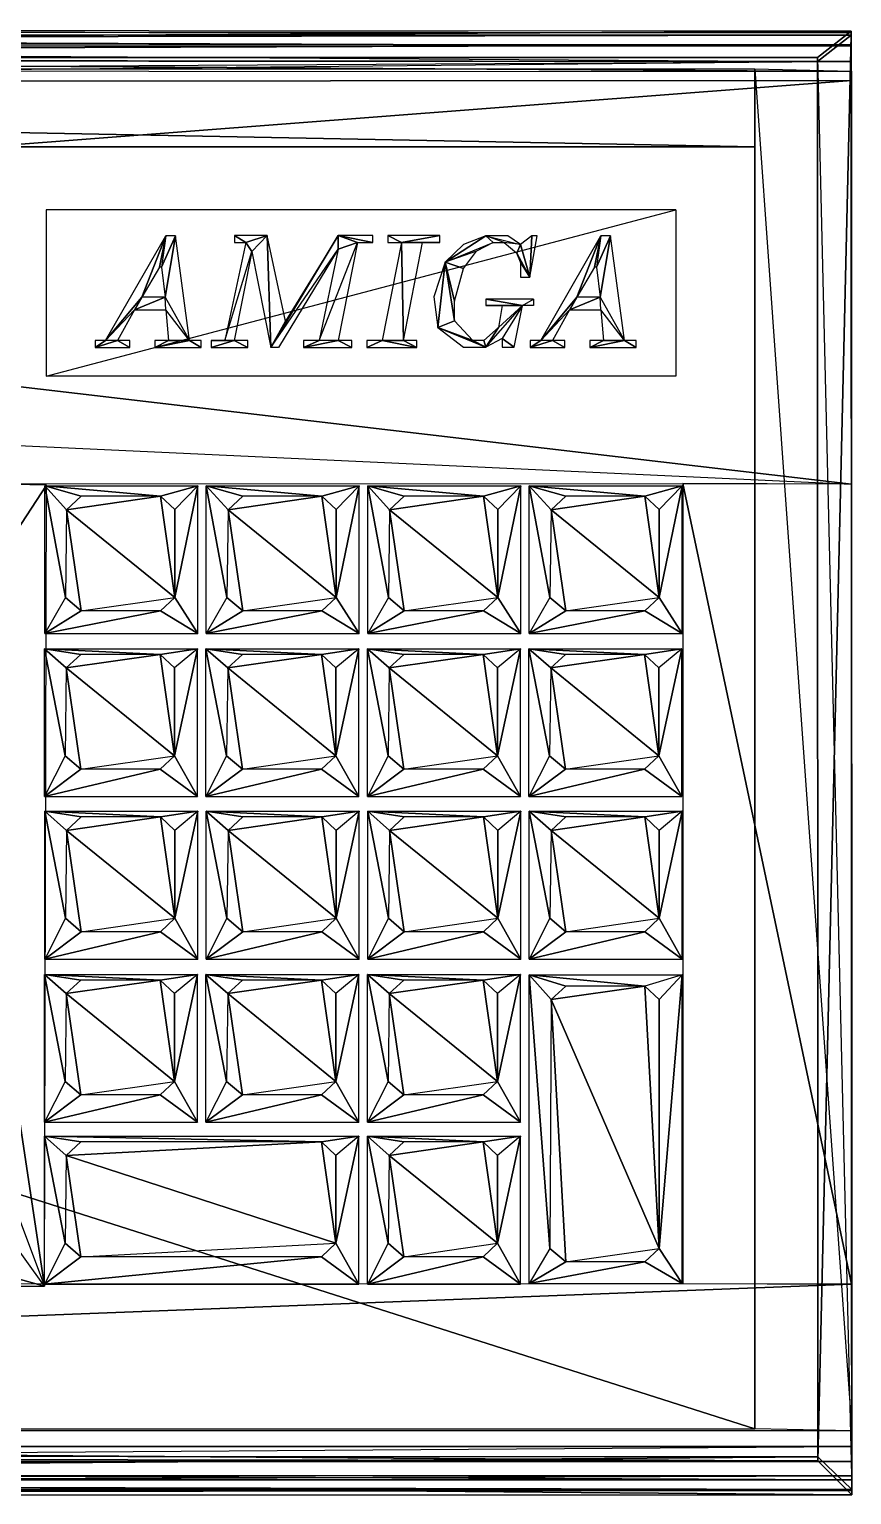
# Model space of a CAD drawing. Header units: metres. Extents: x -32 to 229, y -58 to 33.
# Drawn here: x 178.2 to 229, y -58 to 32.6 of the extents above; entities that cross this region are included whole.
import ezdxf

# ---------------------------------------------------------------- set-up
doc = ezdxf.new("R2010")
doc.units = ezdxf.units.M

msp = doc.modelspace()

# ---------------------------------------------------------------- linework, layer by layer
at = {"color": 4, "linetype": 'CONTINUOUS'}
for points in [[(229.02, 32.4654, 1.96646), (-31.4598, 32.5803, 1.98262), (-28.9315, 31.0822, 1.77477)], [(-31.4598, 32.5803, 1.98262), (-31.4598, 32.4758, 0.21631), (229.02, 32.3609, 0.20015)], [(229.02, 32.4654, 1.96646), (-31.4598, 32.5803, 1.98262), (229.02, 32.3609, 0.20015)], [(-31.4598, 32.4758, 0.21631), (-31.4598, 31.6458, -1.16908), (229.02, 31.5309, -1.18523)], [(229.02, 32.3609, 0.20015), (-31.4598, 32.4758, 0.21631), (229.02, 31.5309, -1.18523)], [(-31.4598, 31.7351, 4.75323), (-31.4598, 32.3282, 3.16015), (229.02, 32.2132, 3.144)], [(-28.9315, 30.8302, 2.95215), (-31.4598, 32.3282, 3.16015), (226.938, 30.5942, 2.936)], [(229.02, 32.2132, 3.144), (-31.4598, 32.3282, 3.16015), (226.938, 30.5942, 2.936)], [(229.02, 31.6202, 4.73708), (-31.4598, 31.7351, 4.75323), (229.02, 32.2132, 3.144)], [(229.02, 31.6202, 4.73708), (-31.4598, 31.7351, 4.75323), (-31.4598, 30.7114, 5.72292)], [(229.02, 32.4654, 1.96646), (-28.9315, 31.0822, 1.77477), (226.938, 30.8462, 1.75862)], [(229.02, 32.4654, 1.96646), (226.938, 30.8462, 1.75862), (229.042, -57.6731, -8.85785)], [(229.02, 32.2132, 3.144), (226.938, 30.5942, 2.936), (226.959, -55.8957, -7.47246)], [(229.02, 32.2132, 3.144), (226.959, -55.8957, -7.47246), (229.042, -57.9989, -7.68031)], [(229.02, 32.4654, 1.96646), (229.02, 32.3609, 0.20015), (229.042, -57.6731, -8.85785)], [(229.02, 32.3609, 0.20015), (229.042, -57.0798, -10.0005), (229.042, -55.9392, -11.178)], [(229.02, 32.3609, 0.20015), (229.02, 31.5309, -1.18523), (229.042, -55.9392, -11.178)], [(229.02, 32.3609, 0.20015), (229.042, -57.6731, -8.85785), (229.042, -57.0798, -10.0005)], [(229.02, 32.2132, 3.144), (229.042, -57.7469, -6.08692), (229.042, -57.9989, -7.68031)], [(229.02, 32.2132, 3.144), (229.02, 31.6202, 4.73708), (229.042, -57.7469, -6.08692)], [(-31.4598, 31.6458, -1.16908), (-31.4598, 30.0905, -2.13877), (229.02, 29.9755, -2.15492)], [(229.02, 31.5309, -1.18523), (-31.4598, 31.6458, -1.16908), (229.02, 29.9755, -2.15492)], [(229.02, 31.6202, 4.73708), (-31.4598, 30.7114, 5.72292), (229.02, 30.5965, 5.70677)], [(-28.9315, 30.8302, 2.95215), (-28.9315, 31.0822, 1.77477), (226.938, 30.8462, 1.75862)], [(226.938, 30.5942, 2.936), (-28.9315, 30.8302, 2.95215), (226.938, 30.8462, 1.75862)], [(226.959, -55.6589, -8.65), (226.938, 30.8462, 1.75862), (229.042, -57.6731, -8.85785)], [(226.938, 30.8462, 1.75862), (226.959, -55.8957, -7.47246), (226.959, -55.6589, -8.65)], [(226.938, 30.8462, 1.75862), (226.938, 30.5942, 2.936), (226.959, -55.8957, -7.47246)], [(229.02, 31.6202, 4.73708), (229.02, 30.5965, 5.70677), (229.042, -57.7469, -6.08692)], [(229.02, 31.5309, -1.18523), (229.02, 29.9755, -2.15492), (229.042, -55.9392, -11.178)], [(229.02, 30.5965, 5.70677), (-31.4598, 30.7114, 5.72292), (-31.4597, 29.1252, 6.48477)], [(229.02, 30.5965, 5.70677), (100.225, 29.3271, 6.47662), (-31.4597, 29.1252, 6.48477)], [(223.066, 30.1072, -1.95338), (-25.4689, 30.1072, -1.95338), (223.066, 25.3257, -11.8111)], [(223.066, 25.3257, -11.8111), (-25.4689, 30.1072, -1.95338), (-25.4689, 25.3257, -11.8111)], [(229.021, 29.426, 6.46862), (229.02, 30.5965, 5.70677), (100.225, 29.3271, 6.47662)], [(229.02, 29.9755, -2.15492), (223.066, 30.1072, -1.95338), (229.042, -54.0551, -11.7668)], [(223.066, -53.9355, -11.8111), (223.066, 30.1072, -1.95338), (229.042, -54.0551, -11.7668)], [(223.066, 30.1072, -1.95338), (223.066, 25.3257, -11.8111), (223.066, -53.9355, -11.8111)], [(229.02, 30.5965, 5.70677), (229.042, -56.8277, -4.70169), (229.042, -57.7469, -6.08692)], [(229.02, 30.5965, 5.70677), (229.042, -55.0202, -3.732), (229.042, -56.8277, -4.70169)], [(229.02, 30.5965, 5.70677), (229.021, 29.426, 6.46862), (229.042, -55.0202, -3.732)], [(229.02, 29.9755, -2.15492), (229.042, -55.9392, -11.178), (229.042, -54.0551, -11.7668)], [(229.021, 29.426, 6.46862), (100.225, 29.3271, 6.47662), (100.281, 19.5485, 5.404)], [(229.021, 29.426, 6.46862), (100.281, 19.5485, 5.404), (229.026, 4.45523, 3.95677)], [(223.066, 25.3257, -11.8111), (-25.4689, 25.3257, -11.8111), (223.066, -53.9355, -11.8111)], [(223.066, -53.9355, -11.8111), (-25.4689, 25.3257, -11.8111), (-25.4689, -53.9355, -11.8111)], [(218.184, 21.4145, 5.95585), (179.264, 21.4145, 5.95585), (179.264, 11.13, 4.87492)], [(218.184, 21.4145, 5.95585), (218.184, 11.13, 4.87492), (179.264, 11.13, 4.87492)], [(100.281, 19.5485, 5.404), (100.26, 10.4297, 4.89123), (229.026, 4.45523, 3.95677)], [(186.668, 19.8089, 6.02092), (185.171, 16.0148, 5.62215), (182.94, 13.3457, 5.34169)], [(186.668, 19.8089, 6.02092), (186.262, 17.8851, 5.81877), (185.171, 16.0148, 5.62215)], [(186.668, 19.8089, 6.02092), (186.388, 17.8851, 5.81877), (186.262, 17.8851, 5.81877)], [(187.263, 19.8089, 6.02092), (186.668, 19.8089, 6.02092), (186.388, 17.8851, 5.81877)], [(187.263, 19.8089, 6.02092), (186.388, 17.8851, 5.81877), (186.621, 16.0148, 5.62215)], [(187.263, 19.8089, 6.02092), (186.621, 16.0148, 5.62215), (188.125, 13.3457, 5.34169)], [(191.964, 18.8446, 5.91954), (191.607, 19.4086, 5.97877), (190.312, 13.3457, 5.34169)], [(191.607, 19.4086, 5.97877), (190.893, 19.8315, 6.02323), (190.893, 19.4086, 5.97877)], [(192.915, 19.8315, 6.02323), (190.893, 19.8315, 6.02323), (191.607, 19.4086, 5.97877)], [(192.915, 19.8315, 6.02323), (191.607, 19.4086, 5.97877), (191.964, 18.8446, 5.91954)], [(192.915, 19.8315, 6.02323), (191.964, 18.8446, 5.91954), (193.153, 12.9223, 5.29723)], [(194.045, 14.5442, 5.46754), (192.915, 19.8315, 6.02323), (193.153, 12.9223, 5.29723)], [(197.316, 19.8315, 6.02323), (194.045, 14.5442, 5.46754), (193.153, 12.9223, 5.29723)], [(197.316, 18.9857, 5.93431), (197.316, 19.8315, 6.02323), (193.153, 12.9223, 5.29723)], [(198.505, 19.4086, 5.97877), (197.316, 13.3457, 5.34169), (196.127, 13.3457, 5.34169)], [(198.505, 19.4086, 5.97877), (197.316, 18.9857, 5.93431), (196.127, 13.3457, 5.34169)], [(199.457, 19.8315, 6.02323), (197.316, 19.8315, 6.02323), (199.457, 19.4086, 5.97877)], [(199.457, 19.4086, 5.97877), (197.316, 19.8315, 6.02323), (198.505, 19.4086, 5.97877)], [(198.505, 19.4086, 5.97877), (197.316, 19.8315, 6.02323), (197.316, 18.9857, 5.93431)], [(201.336, 13.3457, 5.34169), (201.218, 19.4086, 5.97877), (200.028, 13.3457, 5.34169)], [(203.596, 19.8315, 6.02323), (200.385, 19.8315, 6.02323), (201.218, 19.4086, 5.97877)], [(201.218, 19.4086, 5.97877), (200.385, 19.8315, 6.02323), (200.385, 19.4086, 5.97877)], [(203.596, 19.4086, 5.97877), (203.596, 19.8315, 6.02323), (201.218, 19.4086, 5.97877)], [(203.596, 19.4086, 5.97877), (202.526, 19.4086, 5.97877), (201.218, 19.4086, 5.97877)], [(202.526, 19.4086, 5.97877), (201.218, 19.4086, 5.97877), (201.336, 13.3457, 5.34169)], [(206.426, 19.8108, 6.02108), (205.062, 19.2717, 5.96446), (203.925, 18.1938, 5.85108)], [(206.88, 19.4063, 5.97862), (206.426, 19.8108, 6.02108), (203.925, 18.1938, 5.85108)], [(206.88, 19.4063, 5.97862), (205.857, 18.8675, 5.922), (203.925, 18.1938, 5.85108)], [(207.789, 19.8108, 6.02108), (206.426, 19.8108, 6.02108), (208.585, 19.2717, 5.96446)], [(207.562, 19.4063, 5.97862), (206.426, 19.8108, 6.02108), (208.585, 19.2717, 5.96446)], [(207.562, 19.4063, 5.97862), (206.426, 19.8108, 6.02108), (206.88, 19.4063, 5.97862)], [(208.585, 19.2717, 5.96446), (207.562, 19.4063, 5.97862), (208.358, 18.7328, 5.90769)], [(208.585, 19.2717, 5.96446), (208.358, 18.7328, 5.90769), (209.153, 17.2508, 5.752)], [(209.267, 19.8108, 6.02108), (208.585, 19.2717, 5.96446), (209.153, 17.2508, 5.752)], [(209.608, 19.8108, 6.02108), (209.267, 19.8108, 6.02108), (209.153, 17.2508, 5.752)], [(213.55, 19.8089, 6.02092), (212.053, 16.0148, 5.62215), (209.822, 13.3457, 5.34169)], [(213.55, 19.8089, 6.02092), (213.144, 17.8851, 5.81877), (212.053, 16.0148, 5.62215)], [(213.55, 19.8089, 6.02092), (213.269, 17.8851, 5.81877), (213.144, 17.8851, 5.81877)], [(214.145, 19.8089, 6.02092), (213.55, 19.8089, 6.02092), (213.269, 17.8851, 5.81877)], [(214.145, 19.8089, 6.02092), (213.269, 17.8851, 5.81877), (213.502, 16.0148, 5.62215)], [(214.145, 19.8089, 6.02092), (213.502, 16.0148, 5.62215), (215.007, 13.3457, 5.34169)], [(191.964, 18.8446, 5.91954), (190.88, 13.3457, 5.34169), (190.312, 13.3457, 5.34169)], [(197.316, 18.9857, 5.93431), (193.629, 12.9223, 5.29723), (193.153, 12.9223, 5.29723)], [(203.925, 18.1938, 5.85108), (203.218, 16.0383, 5.62477), (203.475, 14.152, 5.42631)], [(204.494, 14.5563, 5.46877), (203.925, 18.1938, 5.85108), (203.475, 14.152, 5.42631)], [(205.857, 18.8675, 5.922), (203.925, 18.1938, 5.85108), (205.062, 17.7895, 5.80862)], [(204.494, 15.7689, 5.59631), (203.925, 18.1938, 5.85108), (204.494, 14.5563, 5.46877)], [(205.062, 17.7895, 5.80862), (203.925, 18.1938, 5.85108), (204.494, 15.7689, 5.59631)], [(208.585, 18.1938, 5.85108), (208.358, 18.7328, 5.90769), (209.153, 17.2508, 5.752)], [(209.153, 17.2508, 5.752), (208.585, 18.1938, 5.85108), (208.585, 17.2508, 5.752)], [(185.171, 16.0148, 5.62215), (184.718, 15.2443, 5.54108), (182.94, 13.3457, 5.34169)], [(186.663, 15.2443, 5.54108), (186.621, 16.0148, 5.62215), (184.718, 15.2443, 5.54108)], [(186.621, 16.0148, 5.62215), (185.171, 16.0148, 5.62215), (184.718, 15.2443, 5.54108)], [(186.663, 15.2443, 5.54108), (186.621, 16.0148, 5.62215), (188.125, 13.3457, 5.34169)], [(209.38, 15.9035, 5.61046), (206.426, 15.9035, 5.61046), (208.698, 15.4994, 5.568)], [(208.698, 15.4994, 5.568), (206.426, 15.9035, 5.61046), (206.426, 15.4994, 5.568)], [(208.698, 15.4994, 5.568), (207.448, 13.4785, 5.35554), (206.426, 12.9394, 5.29892)], [(208.698, 15.4994, 5.568), (207.221, 14.152, 5.42631), (206.426, 12.9394, 5.29892)], [(208.698, 15.4994, 5.568), (207.448, 15.4994, 5.568), (206.426, 15.4994, 5.568)], [(208.698, 15.4994, 5.568), (207.448, 15.4994, 5.568), (207.221, 14.152, 5.42631)], [(208.698, 15.4994, 5.568), (207.448, 13.4785, 5.35554), (208.175, 12.9345, 5.29846)], [(209.38, 15.9035, 5.61046), (209.38, 15.4994, 5.568), (208.698, 15.4994, 5.568)], [(212.053, 16.0148, 5.62215), (211.6, 15.2443, 5.54108), (209.822, 13.3457, 5.34169)], [(213.544, 15.2443, 5.54108), (213.502, 16.0148, 5.62215), (211.6, 15.2443, 5.54108)], [(213.502, 16.0148, 5.62215), (212.053, 16.0148, 5.62215), (211.6, 15.2443, 5.54108)], [(213.544, 15.2443, 5.54108), (213.502, 16.0148, 5.62215), (215.007, 13.3457, 5.34169)], [(184.718, 15.2443, 5.54108), (183.676, 13.3457, 5.34169), (182.94, 13.3457, 5.34169)], [(188.125, 13.3457, 5.34169), (186.663, 15.2443, 5.54108), (186.817, 13.3457, 5.34169)], [(204.494, 14.5563, 5.46877), (203.475, 14.152, 5.42631), (205.63, 13.3437, 5.34154)], [(211.6, 15.2443, 5.54108), (210.558, 13.3457, 5.34169), (209.822, 13.3457, 5.34169)], [(215.007, 13.3457, 5.34169), (213.544, 15.2443, 5.54108), (213.698, 13.3457, 5.34169)], [(206.426, 12.9394, 5.29892), (203.475, 14.152, 5.42631), (205.062, 12.9394, 5.29892)], [(205.63, 13.3437, 5.34154), (203.475, 14.152, 5.42631), (206.426, 12.9394, 5.29892)], [(207.221, 14.152, 5.42631), (206.312, 13.3437, 5.34154), (206.426, 12.9394, 5.29892)], [(184.438, 12.9223, 5.29723), (183.676, 13.3457, 5.34169), (182.297, 12.9223, 5.29723)], [(183.676, 13.3457, 5.34169), (182.94, 13.3457, 5.34169), (182.297, 12.9223, 5.29723)], [(182.94, 13.3457, 5.34169), (182.297, 13.3457, 5.34169), (182.297, 12.9223, 5.29723)], [(184.438, 13.3457, 5.34169), (183.676, 13.3457, 5.34169), (184.438, 12.9223, 5.29723)], [(186.817, 13.3457, 5.34169), (185.984, 13.3457, 5.34169), (185.984, 12.9223, 5.29723)], [(188.125, 13.3457, 5.34169), (186.817, 13.3457, 5.34169), (185.984, 12.9223, 5.29723)], [(188.839, 12.9223, 5.29723), (188.125, 13.3457, 5.34169), (185.984, 12.9223, 5.29723)], [(188.839, 13.3457, 5.34169), (188.125, 13.3457, 5.34169), (188.839, 12.9223, 5.29723)], [(191.726, 12.9223, 5.29723), (190.88, 13.3457, 5.34169), (189.466, 12.9223, 5.29723)], [(190.88, 13.3457, 5.34169), (189.466, 13.3457, 5.34169), (189.466, 12.9223, 5.29723)], [(190.88, 13.3457, 5.34169), (190.312, 13.3457, 5.34169), (189.466, 13.3457, 5.34169)], [(191.726, 13.3457, 5.34169), (190.88, 13.3457, 5.34169), (191.726, 12.9223, 5.29723)], [(198.149, 12.9223, 5.29723), (197.316, 13.3457, 5.34169), (195.175, 12.9223, 5.29723)], [(197.316, 13.3457, 5.34169), (196.127, 13.3457, 5.34169), (195.175, 12.9223, 5.29723)], [(196.127, 13.3457, 5.34169), (195.175, 13.3457, 5.34169), (195.175, 12.9223, 5.29723)], [(198.149, 13.3457, 5.34169), (197.316, 13.3457, 5.34169), (198.149, 12.9223, 5.29723)], [(200.028, 13.3457, 5.34169), (199.077, 13.3457, 5.34169), (199.077, 12.9223, 5.29723)], [(202.169, 12.9223, 5.29723), (200.028, 13.3457, 5.34169), (199.077, 12.9223, 5.29723)], [(201.336, 13.3457, 5.34169), (200.028, 13.3457, 5.34169), (202.169, 12.9223, 5.29723)], [(202.169, 13.3457, 5.34169), (201.336, 13.3457, 5.34169), (202.169, 12.9223, 5.29723)], [(206.312, 13.3437, 5.34154), (205.63, 13.3437, 5.34154), (206.426, 12.9394, 5.29892)], [(208.175, 12.9345, 5.29846), (207.448, 13.4785, 5.35554), (207.434, 12.9345, 5.29846)], [(211.32, 12.9223, 5.29723), (210.558, 13.3457, 5.34169), (209.179, 12.9223, 5.29723)], [(210.558, 13.3457, 5.34169), (209.822, 13.3457, 5.34169), (209.179, 12.9223, 5.29723)], [(209.822, 13.3457, 5.34169), (209.179, 13.3457, 5.34169), (209.179, 12.9223, 5.29723)], [(211.32, 13.3457, 5.34169), (210.558, 13.3457, 5.34169), (211.32, 12.9223, 5.29723)], [(213.698, 13.3457, 5.34169), (212.866, 13.3457, 5.34169), (212.866, 12.9223, 5.29723)], [(215.007, 13.3457, 5.34169), (213.698, 13.3457, 5.34169), (212.866, 12.9223, 5.29723)], [(215.72, 12.9223, 5.29723), (215.007, 13.3457, 5.34169), (212.866, 12.9223, 5.29723)], [(215.72, 13.3457, 5.34169), (215.007, 13.3457, 5.34169), (215.72, 12.9223, 5.29723)], [(100.261, 4.49831, 3.96277), (100.26, 10.4297, 4.89123), (229.026, 4.45523, 3.95677)], [(179.289, 4.41015, 2.92938), (173.128, 4.53185, 2.93), (173.128, -5.01923, 1.68815)], [(179.289, 4.41015, 2.92938), (173.128, -5.01923, 1.68815), (179.164, -45.1071, -3.58723)], [(179.179, 4.35277, 1.896), (180.45, -2.53138, 5.47892), (179.179, -4.76738, 1.25846)], [(188.63, 4.35277, 1.896), (186.325, 3.72231, 5.916), (179.179, 4.35277, 1.896)], [(180.529, 2.88662, 5.85769), (180.45, -2.53138, 5.47892), (179.179, 4.35277, 1.896)], [(186.325, 3.72231, 5.916), (181.435, 3.72231, 5.916), (179.179, 4.35277, 1.896)], [(186.325, 3.72231, 5.916), (180.529, 2.88662, 5.85769), (179.179, 4.35277, 1.896)], [(181.435, 3.72231, 5.916), (180.529, 2.88662, 5.85769), (179.179, 4.35277, 1.896)], [(186.325, 3.72231, 5.916), (180.529, 2.88662, 5.85769), (187.206, -2.53138, 5.47892)], [(186.325, 3.72231, 5.916), (181.435, 3.72231, 5.916), (180.529, 2.88662, 5.85769)], [(186.325, 3.72231, 5.916), (187.206, -2.53138, 5.47892), (188.63, 4.35277, 1.896)], [(187.206, 2.88846, 5.858), (186.325, 3.72231, 5.916), (188.63, 4.35277, 1.896)], [(187.206, 2.88846, 5.858), (186.325, 3.72231, 5.916), (187.206, -2.53138, 5.47892)], [(188.63, 4.35277, 1.896), (187.206, -2.53138, 5.47892), (188.63, -4.76738, 1.25846)], [(187.206, 2.88846, 5.858), (187.206, -2.53138, 5.47892), (188.63, 4.35277, 1.896)], [(191.415, 3.72231, 5.916), (190.509, 2.88662, 5.85769), (189.158, 4.35277, 1.896)], [(196.305, 3.72231, 5.916), (190.509, 2.88662, 5.85769), (189.158, 4.35277, 1.896)], [(190.509, 2.88662, 5.85769), (190.43, -2.53138, 5.47892), (189.158, 4.35277, 1.896)], [(196.305, 3.72231, 5.916), (191.415, 3.72231, 5.916), (189.158, 4.35277, 1.896)], [(198.61, 4.35277, 1.896), (196.305, 3.72231, 5.916), (189.158, 4.35277, 1.896)], [(189.158, 4.35277, 1.896), (190.43, -2.53138, 5.47892), (189.158, -4.76738, 1.25846)], [(196.305, 3.72231, 5.916), (191.415, 3.72231, 5.916), (190.509, 2.88662, 5.85769)], [(196.305, 3.72231, 5.916), (190.509, 2.88662, 5.85769), (197.186, -2.53138, 5.47892)], [(197.186, 2.88846, 5.858), (196.305, 3.72231, 5.916), (198.61, 4.35277, 1.896)], [(196.305, 3.72231, 5.916), (197.186, -2.53138, 5.47892), (198.61, 4.35277, 1.896)], [(197.186, 2.88846, 5.858), (196.305, 3.72231, 5.916), (197.186, -2.53138, 5.47892)], [(197.186, 2.88846, 5.858), (197.186, -2.53138, 5.47892), (198.61, 4.35277, 1.896)], [(198.61, 4.35277, 1.896), (197.186, -2.53138, 5.47892), (198.61, -4.76738, 1.25846)], [(199.138, 4.35277, 1.896), (200.409, -2.53138, 5.47892), (199.138, -4.76738, 1.25846)], [(208.59, 4.35277, 1.896), (206.285, 3.72231, 5.916), (199.138, 4.35277, 1.896)], [(200.489, 2.88662, 5.85769), (200.409, -2.53138, 5.47892), (199.138, 4.35277, 1.896)], [(206.285, 3.72231, 5.916), (201.395, 3.72231, 5.916), (199.138, 4.35277, 1.896)], [(206.285, 3.72231, 5.916), (200.489, 2.88662, 5.85769), (199.138, 4.35277, 1.896)], [(201.395, 3.72231, 5.916), (200.489, 2.88662, 5.85769), (199.138, 4.35277, 1.896)], [(206.285, 3.72231, 5.916), (200.489, 2.88662, 5.85769), (207.166, -2.53138, 5.47892)], [(206.285, 3.72231, 5.916), (201.395, 3.72231, 5.916), (200.489, 2.88662, 5.85769)], [(206.285, 3.72231, 5.916), (207.166, -2.53138, 5.47892), (208.59, 4.35277, 1.896)], [(207.166, 2.88846, 5.858), (206.285, 3.72231, 5.916), (208.59, 4.35277, 1.896)], [(207.166, 2.88846, 5.858), (206.285, 3.72231, 5.916), (207.166, -2.53138, 5.47892)], [(208.59, 4.35277, 1.896), (207.166, -2.53138, 5.47892), (208.59, -4.76738, 1.25846)], [(207.166, 2.88846, 5.858), (207.166, -2.53138, 5.47892), (208.59, 4.35277, 1.896)], [(211.377, 3.72231, 5.916), (210.471, 2.88662, 5.85769), (209.12, 4.35277, 1.896)], [(216.267, 3.72231, 5.916), (210.471, 2.88662, 5.85769), (209.12, 4.35277, 1.896)], [(210.471, 2.88662, 5.85769), (210.392, -2.53138, 5.47892), (209.12, 4.35277, 1.896)], [(216.267, 3.72231, 5.916), (211.377, 3.72231, 5.916), (209.12, 4.35277, 1.896)], [(218.572, 4.35277, 1.896), (216.267, 3.72231, 5.916), (209.12, 4.35277, 1.896)], [(209.12, 4.35277, 1.896), (210.392, -2.53138, 5.47892), (209.12, -4.76738, 1.25846)], [(216.267, 3.72231, 5.916), (211.377, 3.72231, 5.916), (210.471, 2.88662, 5.85769)], [(216.267, 3.72231, 5.916), (210.471, 2.88662, 5.85769), (217.148, -2.53138, 5.47892)], [(217.148, 2.88846, 5.858), (216.267, 3.72231, 5.916), (218.572, 4.35277, 1.896)], [(216.267, 3.72231, 5.916), (217.148, -2.53138, 5.47892), (218.572, 4.35277, 1.896)], [(217.148, 2.88846, 5.858), (216.267, 3.72231, 5.916), (217.148, -2.53138, 5.47892)], [(217.148, 2.88846, 5.858), (217.148, -2.53138, 5.47892), (218.572, 4.35277, 1.896)], [(218.572, 4.35277, 1.896), (217.148, -2.53138, 5.47892), (218.572, -4.76738, 1.25846)], [(229.026, 4.45523, 3.95677), (218.617, 4.49538, 2.92615), (229.031, -44.9918, -2.45754)], [(218.617, 4.49538, 2.92615), (218.617, -44.9466, -3.66538), (229.031, -44.9918, -2.45754)], [(180.529, 2.88662, 5.85769), (180.45, -2.53138, 5.47892), (181.435, -3.36523, 5.42046)], [(187.206, -2.53138, 5.47892), (180.529, 2.88662, 5.85769), (181.435, -3.36523, 5.42046)], [(190.509, 2.88662, 5.85769), (190.43, -2.53138, 5.47892), (191.415, -3.36523, 5.42046)], [(197.186, -2.53138, 5.47892), (190.509, 2.88662, 5.85769), (191.415, -3.36523, 5.42046)], [(200.489, 2.88662, 5.85769), (200.409, -2.53138, 5.47892), (201.394, -3.36523, 5.42046)], [(207.166, -2.53138, 5.47892), (200.489, 2.88662, 5.85769), (201.394, -3.36523, 5.42046)], [(210.471, 2.88662, 5.85769), (210.392, -2.53138, 5.47892), (211.377, -3.36523, 5.42046)], [(217.148, -2.53138, 5.47892), (210.471, 2.88662, 5.85769), (211.377, -3.36523, 5.42046)], [(181.435, -3.36523, 5.42046), (180.45, -2.53138, 5.47892), (179.179, -4.76738, 1.25846)], [(187.206, -2.53138, 5.47892), (186.325, -3.36523, 5.42046), (181.435, -3.36523, 5.42046)], [(187.206, -2.53138, 5.47892), (186.325, -3.36523, 5.42046), (188.63, -4.76738, 1.25846)], [(191.415, -3.36523, 5.42046), (190.43, -2.53138, 5.47892), (189.158, -4.76738, 1.25846)], [(197.186, -2.53138, 5.47892), (196.305, -3.36523, 5.42046), (191.415, -3.36523, 5.42046)], [(197.186, -2.53138, 5.47892), (196.305, -3.36523, 5.42046), (198.61, -4.76738, 1.25846)], [(201.394, -3.36523, 5.42046), (200.409, -2.53138, 5.47892), (199.138, -4.76738, 1.25846)], [(207.166, -2.53138, 5.47892), (206.285, -3.36523, 5.42046), (201.394, -3.36523, 5.42046)], [(207.166, -2.53138, 5.47892), (206.285, -3.36523, 5.42046), (208.59, -4.76738, 1.25846)], [(211.377, -3.36523, 5.42046), (210.392, -2.53138, 5.47892), (209.12, -4.76738, 1.25846)], [(217.148, -2.53138, 5.47892), (216.267, -3.36523, 5.42046), (211.377, -3.36523, 5.42046)], [(217.148, -2.53138, 5.47892), (216.267, -3.36523, 5.42046), (218.572, -4.76738, 1.25846)], [(188.63, -4.76738, 1.25846), (186.325, -3.36523, 5.42046), (179.179, -4.76738, 1.25846)], [(186.325, -3.36523, 5.42046), (181.435, -3.36523, 5.42046), (179.179, -4.76738, 1.25846)], [(196.305, -3.36523, 5.42046), (191.415, -3.36523, 5.42046), (189.158, -4.76738, 1.25846)], [(198.61, -4.76738, 1.25846), (196.305, -3.36523, 5.42046), (189.158, -4.76738, 1.25846)], [(208.59, -4.76738, 1.25846), (206.285, -3.36523, 5.42046), (199.138, -4.76738, 1.25846)], [(206.285, -3.36523, 5.42046), (201.394, -3.36523, 5.42046), (199.138, -4.76738, 1.25846)], [(216.267, -3.36523, 5.42046), (211.377, -3.36523, 5.42046), (209.12, -4.76738, 1.25846)], [(218.572, -4.76738, 1.25846), (216.267, -3.36523, 5.42046), (209.12, -4.76738, 1.25846)], [(173.128, -5.01923, 1.68815), (171.871, -25.7088, -0.80723), (179.164, -45.1071, -3.58723)], [(181.415, -6.05523, 4.12138), (180.509, -6.89292, 4.12138), (179.158, -5.70692, 0.06646)], [(186.305, -6.05523, 4.12138), (180.509, -6.89292, 4.12138), (179.158, -5.70692, 0.06646)], [(180.509, -6.89292, 4.12138), (180.43, -12.3242, 4.12138), (179.158, -5.70692, 0.06646)], [(186.305, -6.05523, 4.12138), (181.415, -6.05523, 4.12138), (179.158, -5.70692, 0.06646)], [(188.61, -5.70692, 0.06646), (186.305, -6.05523, 4.12138), (179.158, -5.70692, 0.06646)], [(179.158, -5.70692, 0.06646), (180.43, -12.3242, 4.12138), (179.158, -14.8492, 0.06646)], [(186.305, -6.05523, 4.12138), (181.415, -6.05523, 4.12138), (180.509, -6.89292, 4.12138)], [(186.305, -6.05523, 4.12138), (180.509, -6.89292, 4.12138), (187.186, -12.3242, 4.12138)], [(187.186, -6.89108, 4.12138), (186.305, -6.05523, 4.12138), (188.61, -5.70692, 0.06646)], [(186.305, -6.05523, 4.12138), (187.186, -12.3242, 4.12138), (188.61, -5.70692, 0.06646)], [(187.186, -6.89108, 4.12138), (186.305, -6.05523, 4.12138), (187.186, -12.3242, 4.12138)], [(187.186, -6.89108, 4.12138), (187.186, -12.3242, 4.12138), (188.61, -5.70692, 0.06646)], [(188.61, -5.70692, 0.06646), (187.186, -12.3242, 4.12138), (188.61, -14.8492, 0.06646)], [(189.138, -5.70692, 0.06646), (190.409, -12.3242, 4.12138), (189.138, -14.8492, 0.06646)], [(198.59, -5.70692, 0.06646), (196.284, -6.05523, 4.12138), (189.138, -5.70692, 0.06646)], [(190.488, -6.89292, 4.12138), (190.409, -12.3242, 4.12138), (189.138, -5.70692, 0.06646)], [(196.284, -6.05523, 4.12138), (191.394, -6.05523, 4.12138), (189.138, -5.70692, 0.06646)], [(196.284, -6.05523, 4.12138), (190.488, -6.89292, 4.12138), (189.138, -5.70692, 0.06646)], [(191.394, -6.05523, 4.12138), (190.488, -6.89292, 4.12138), (189.138, -5.70692, 0.06646)], [(196.284, -6.05523, 4.12138), (190.488, -6.89292, 4.12138), (197.166, -12.3242, 4.12138)], [(196.284, -6.05523, 4.12138), (191.394, -6.05523, 4.12138), (190.488, -6.89292, 4.12138)], [(196.284, -6.05523, 4.12138), (197.166, -12.3242, 4.12138), (198.59, -5.70692, 0.06646)], [(197.166, -6.89108, 4.12138), (196.284, -6.05523, 4.12138), (198.59, -5.70692, 0.06646)], [(197.166, -6.89108, 4.12138), (196.284, -6.05523, 4.12138), (197.166, -12.3242, 4.12138)], [(198.59, -5.70692, 0.06646), (197.166, -12.3242, 4.12138), (198.59, -14.8492, 0.06646)], [(197.166, -6.89108, 4.12138), (197.166, -12.3242, 4.12138), (198.59, -5.70692, 0.06646)], [(201.374, -6.05523, 4.12138), (200.468, -6.89292, 4.12138), (199.118, -5.70692, 0.06646)], [(206.264, -6.05523, 4.12138), (200.468, -6.89292, 4.12138), (199.118, -5.70692, 0.06646)], [(200.468, -6.89292, 4.12138), (200.389, -12.3242, 4.12138), (199.118, -5.70692, 0.06646)], [(206.264, -6.05523, 4.12138), (201.374, -6.05523, 4.12138), (199.118, -5.70692, 0.06646)], [(208.57, -5.70692, 0.06646), (206.264, -6.05523, 4.12138), (199.118, -5.70692, 0.06646)], [(199.118, -5.70692, 0.06646), (200.389, -12.3242, 4.12138), (199.118, -14.8492, 0.06646)], [(206.264, -6.05523, 4.12138), (201.374, -6.05523, 4.12138), (200.468, -6.89292, 4.12138)], [(206.264, -6.05523, 4.12138), (200.468, -6.89292, 4.12138), (207.146, -12.3242, 4.12138)], [(207.146, -6.89108, 4.12138), (206.264, -6.05523, 4.12138), (208.57, -5.70692, 0.06646)], [(206.264, -6.05523, 4.12138), (207.146, -12.3242, 4.12138), (208.57, -5.70692, 0.06646)], [(207.146, -6.89108, 4.12138), (206.264, -6.05523, 4.12138), (207.146, -12.3242, 4.12138)], [(207.146, -6.89108, 4.12138), (207.146, -12.3242, 4.12138), (208.57, -5.70692, 0.06646)], [(208.57, -5.70692, 0.06646), (207.146, -12.3242, 4.12138), (208.57, -14.8492, 0.06646)], [(209.1, -5.70692, 0.06646), (210.371, -12.3242, 4.12138), (209.1, -14.8492, 0.06646)], [(218.552, -5.70692, 0.06646), (216.246, -6.05523, 4.12138), (209.1, -5.70692, 0.06646)], [(210.45, -6.89292, 4.12138), (210.371, -12.3242, 4.12138), (209.1, -5.70692, 0.06646)], [(216.246, -6.05523, 4.12138), (211.356, -6.05523, 4.12138), (209.1, -5.70692, 0.06646)], [(216.246, -6.05523, 4.12138), (210.45, -6.89292, 4.12138), (209.1, -5.70692, 0.06646)], [(211.356, -6.05523, 4.12138), (210.45, -6.89292, 4.12138), (209.1, -5.70692, 0.06646)], [(216.246, -6.05523, 4.12138), (210.45, -6.89292, 4.12138), (217.128, -12.3242, 4.12138)], [(216.246, -6.05523, 4.12138), (211.356, -6.05523, 4.12138), (210.45, -6.89292, 4.12138)], [(216.246, -6.05523, 4.12138), (217.128, -12.3242, 4.12138), (218.552, -5.70692, 0.06646)], [(217.128, -6.89108, 4.12138), (216.246, -6.05523, 4.12138), (218.552, -5.70692, 0.06646)], [(217.128, -6.89108, 4.12138), (216.246, -6.05523, 4.12138), (217.128, -12.3242, 4.12138)], [(218.552, -5.70692, 0.06646), (217.128, -12.3242, 4.12138), (218.552, -14.8492, 0.06646)], [(217.128, -6.89108, 4.12138), (217.128, -12.3242, 4.12138), (218.552, -5.70692, 0.06646)], [(180.509, -6.89292, 4.12138), (180.43, -12.3242, 4.12138), (181.415, -13.16, 4.12138)], [(187.186, -12.3242, 4.12138), (180.509, -6.89292, 4.12138), (181.415, -13.16, 4.12138)], [(190.488, -6.89292, 4.12138), (190.409, -12.3242, 4.12138), (191.394, -13.16, 4.12138)], [(197.166, -12.3242, 4.12138), (190.488, -6.89292, 4.12138), (191.394, -13.16, 4.12138)], [(200.468, -6.89292, 4.12138), (200.389, -12.3242, 4.12138), (201.374, -13.16, 4.12138)], [(207.146, -12.3242, 4.12138), (200.468, -6.89292, 4.12138), (201.374, -13.16, 4.12138)], [(210.45, -6.89292, 4.12138), (210.371, -12.3242, 4.12138), (211.356, -13.16, 4.12138)], [(217.128, -12.3242, 4.12138), (210.45, -6.89292, 4.12138), (211.356, -13.16, 4.12138)], [(181.415, -13.16, 4.12138), (180.43, -12.3242, 4.12138), (179.158, -14.8492, 0.06646)], [(187.186, -12.3242, 4.12138), (186.305, -13.16, 4.12138), (181.415, -13.16, 4.12138)], [(187.186, -12.3242, 4.12138), (186.305, -13.16, 4.12138), (188.61, -14.8492, 0.06646)], [(191.394, -13.16, 4.12138), (190.409, -12.3242, 4.12138), (189.138, -14.8492, 0.06646)], [(197.166, -12.3242, 4.12138), (196.284, -13.16, 4.12138), (191.394, -13.16, 4.12138)], [(197.166, -12.3242, 4.12138), (196.284, -13.16, 4.12138), (198.59, -14.8492, 0.06646)], [(201.374, -13.16, 4.12138), (200.389, -12.3242, 4.12138), (199.118, -14.8492, 0.06646)], [(207.146, -12.3242, 4.12138), (206.264, -13.16, 4.12138), (201.374, -13.16, 4.12138)], [(207.146, -12.3242, 4.12138), (206.264, -13.16, 4.12138), (208.57, -14.8492, 0.06646)], [(211.356, -13.16, 4.12138), (210.371, -12.3242, 4.12138), (209.1, -14.8492, 0.06646)], [(217.128, -12.3242, 4.12138), (216.246, -13.16, 4.12138), (211.356, -13.16, 4.12138)], [(217.128, -12.3242, 4.12138), (216.246, -13.16, 4.12138), (218.552, -14.8492, 0.06646)], [(186.305, -13.16, 4.12138), (181.415, -13.16, 4.12138), (179.158, -14.8492, 0.06646)], [(188.61, -14.8492, 0.06646), (186.305, -13.16, 4.12138), (179.158, -14.8492, 0.06646)], [(198.59, -14.8492, 0.06646), (196.284, -13.16, 4.12138), (189.138, -14.8492, 0.06646)], [(196.284, -13.16, 4.12138), (191.394, -13.16, 4.12138), (189.138, -14.8492, 0.06646)], [(206.264, -13.16, 4.12138), (201.374, -13.16, 4.12138), (199.118, -14.8492, 0.06646)], [(208.57, -14.8492, 0.06646), (206.264, -13.16, 4.12138), (199.118, -14.8492, 0.06646)], [(218.552, -14.8492, 0.06646), (216.246, -13.16, 4.12138), (209.1, -14.8492, 0.06646)], [(216.246, -13.16, 4.12138), (211.356, -13.16, 4.12138), (209.1, -14.8492, 0.06646)], [(181.435, -16.1014, 2.94385), (180.529, -16.9391, 2.94385), (179.179, -15.7531, -1.11108)], [(186.325, -16.1014, 2.94385), (180.529, -16.9391, 2.94385), (179.179, -15.7531, -1.11108)], [(180.529, -16.9391, 2.94385), (180.45, -22.3703, 2.94385), (179.179, -15.7531, -1.11108)], [(186.325, -16.1014, 2.94385), (181.435, -16.1014, 2.94385), (179.179, -15.7531, -1.11108)], [(188.63, -15.7531, -1.11108), (186.325, -16.1014, 2.94385), (179.179, -15.7531, -1.11108)], [(179.179, -15.7531, -1.11108), (180.45, -22.3703, 2.94385), (179.179, -24.8954, -1.11108)], [(186.325, -16.1014, 2.94385), (181.435, -16.1014, 2.94385), (180.529, -16.9391, 2.94385)], [(186.325, -16.1014, 2.94385), (180.529, -16.9391, 2.94385), (187.206, -22.3703, 2.94385)], [(187.206, -16.9372, 2.94385), (186.325, -16.1014, 2.94385), (188.63, -15.7531, -1.11108)], [(186.325, -16.1014, 2.94385), (187.206, -22.3703, 2.94385), (188.63, -15.7531, -1.11108)], [(187.206, -16.9372, 2.94385), (186.325, -16.1014, 2.94385), (187.206, -22.3703, 2.94385)], [(187.206, -16.9372, 2.94385), (187.206, -22.3703, 2.94385), (188.63, -15.7531, -1.11108)], [(188.63, -15.7531, -1.11108), (187.206, -22.3703, 2.94385), (188.63, -24.8954, -1.11108)], [(189.158, -15.7531, -1.11108), (190.43, -22.3703, 2.94385), (189.158, -24.8954, -1.11108)], [(198.61, -15.7531, -1.11108), (196.305, -16.1014, 2.94385), (189.158, -15.7531, -1.11108)], [(190.509, -16.9391, 2.94385), (190.43, -22.3703, 2.94385), (189.158, -15.7531, -1.11108)], [(196.305, -16.1014, 2.94385), (191.415, -16.1014, 2.94385), (189.158, -15.7531, -1.11108)], [(196.305, -16.1014, 2.94385), (190.509, -16.9391, 2.94385), (189.158, -15.7531, -1.11108)], [(191.415, -16.1014, 2.94385), (190.509, -16.9391, 2.94385), (189.158, -15.7531, -1.11108)], [(196.305, -16.1014, 2.94385), (190.509, -16.9391, 2.94385), (197.186, -22.3703, 2.94385)], [(196.305, -16.1014, 2.94385), (191.415, -16.1014, 2.94385), (190.509, -16.9391, 2.94385)], [(196.305, -16.1014, 2.94385), (197.186, -22.3703, 2.94385), (198.61, -15.7531, -1.11108)], [(197.186, -16.9372, 2.94385), (196.305, -16.1014, 2.94385), (198.61, -15.7531, -1.11108)], [(197.186, -16.9372, 2.94385), (196.305, -16.1014, 2.94385), (197.186, -22.3703, 2.94385)], [(198.61, -15.7531, -1.11108), (197.186, -22.3703, 2.94385), (198.61, -24.8954, -1.11108)], [(197.186, -16.9372, 2.94385), (197.186, -22.3703, 2.94385), (198.61, -15.7531, -1.11108)], [(201.395, -16.1014, 2.94385), (200.489, -16.9391, 2.94385), (199.138, -15.7531, -1.11108)], [(206.285, -16.1014, 2.94385), (200.489, -16.9391, 2.94385), (199.138, -15.7531, -1.11108)], [(200.489, -16.9391, 2.94385), (200.409, -22.3703, 2.94385), (199.138, -15.7531, -1.11108)], [(206.285, -16.1014, 2.94385), (201.395, -16.1014, 2.94385), (199.138, -15.7531, -1.11108)], [(208.59, -15.7531, -1.11108), (206.285, -16.1014, 2.94385), (199.138, -15.7531, -1.11108)], [(199.138, -15.7531, -1.11108), (200.409, -22.3703, 2.94385), (199.138, -24.8954, -1.11108)], [(206.285, -16.1014, 2.94385), (201.395, -16.1014, 2.94385), (200.489, -16.9391, 2.94385)], [(206.285, -16.1014, 2.94385), (200.489, -16.9391, 2.94385), (207.166, -22.3703, 2.94385)], [(207.166, -16.9372, 2.94385), (206.285, -16.1014, 2.94385), (208.59, -15.7531, -1.11108)], [(206.285, -16.1014, 2.94385), (207.166, -22.3703, 2.94385), (208.59, -15.7531, -1.11108)], [(207.166, -16.9372, 2.94385), (206.285, -16.1014, 2.94385), (207.166, -22.3703, 2.94385)], [(207.166, -16.9372, 2.94385), (207.166, -22.3703, 2.94385), (208.59, -15.7531, -1.11108)], [(208.59, -15.7531, -1.11108), (207.166, -22.3703, 2.94385), (208.59, -24.8954, -1.11108)], [(209.12, -15.7531, -1.11108), (210.392, -22.3703, 2.94385), (209.12, -24.8954, -1.11108)], [(218.572, -15.7531, -1.11108), (216.267, -16.1014, 2.94385), (209.12, -15.7531, -1.11108)], [(210.471, -16.9391, 2.94385), (210.392, -22.3703, 2.94385), (209.12, -15.7531, -1.11108)], [(216.267, -16.1014, 2.94385), (211.377, -16.1014, 2.94385), (209.12, -15.7531, -1.11108)], [(216.267, -16.1014, 2.94385), (210.471, -16.9391, 2.94385), (209.12, -15.7531, -1.11108)], [(211.377, -16.1014, 2.94385), (210.471, -16.9391, 2.94385), (209.12, -15.7531, -1.11108)], [(216.267, -16.1014, 2.94385), (210.471, -16.9391, 2.94385), (217.148, -22.3703, 2.94385)], [(216.267, -16.1014, 2.94385), (211.377, -16.1014, 2.94385), (210.471, -16.9391, 2.94385)], [(216.267, -16.1014, 2.94385), (217.148, -22.3703, 2.94385), (218.572, -15.7531, -1.11108)], [(217.148, -16.9372, 2.94385), (216.267, -16.1014, 2.94385), (218.572, -15.7531, -1.11108)], [(217.148, -16.9372, 2.94385), (216.267, -16.1014, 2.94385), (217.148, -22.3703, 2.94385)], [(218.572, -15.7531, -1.11108), (217.148, -22.3703, 2.94385), (218.572, -24.8954, -1.11108)], [(217.148, -16.9372, 2.94385), (217.148, -22.3703, 2.94385), (218.572, -15.7531, -1.11108)], [(180.529, -16.9391, 2.94385), (180.45, -22.3703, 2.94385), (181.435, -23.2062, 2.94385)], [(187.206, -22.3703, 2.94385), (180.529, -16.9391, 2.94385), (181.435, -23.2062, 2.94385)], [(190.509, -16.9391, 2.94385), (190.43, -22.3703, 2.94385), (191.415, -23.2062, 2.94385)], [(197.186, -22.3703, 2.94385), (190.509, -16.9391, 2.94385), (191.415, -23.2062, 2.94385)], [(200.489, -16.9391, 2.94385), (200.409, -22.3703, 2.94385), (201.394, -23.2062, 2.94385)], [(207.166, -22.3703, 2.94385), (200.489, -16.9391, 2.94385), (201.394, -23.2062, 2.94385)], [(210.471, -16.9391, 2.94385), (210.392, -22.3703, 2.94385), (211.377, -23.2062, 2.94385)], [(217.148, -22.3703, 2.94385), (210.471, -16.9391, 2.94385), (211.377, -23.2062, 2.94385)], [(181.435, -23.2062, 2.94385), (180.45, -22.3703, 2.94385), (179.179, -24.8954, -1.11108)], [(187.206, -22.3703, 2.94385), (186.325, -23.2062, 2.94385), (181.435, -23.2062, 2.94385)], [(187.206, -22.3703, 2.94385), (186.325, -23.2062, 2.94385), (188.63, -24.8954, -1.11108)], [(191.415, -23.2062, 2.94385), (190.43, -22.3703, 2.94385), (189.158, -24.8954, -1.11108)], [(197.186, -22.3703, 2.94385), (196.305, -23.2062, 2.94385), (191.415, -23.2062, 2.94385)], [(197.186, -22.3703, 2.94385), (196.305, -23.2062, 2.94385), (198.61, -24.8954, -1.11108)], [(201.394, -23.2062, 2.94385), (200.409, -22.3703, 2.94385), (199.138, -24.8954, -1.11108)], [(207.166, -22.3703, 2.94385), (206.285, -23.2062, 2.94385), (201.394, -23.2062, 2.94385)], [(207.166, -22.3703, 2.94385), (206.285, -23.2062, 2.94385), (208.59, -24.8954, -1.11108)], [(211.377, -23.2062, 2.94385), (210.392, -22.3703, 2.94385), (209.12, -24.8954, -1.11108)], [(217.148, -22.3703, 2.94385), (216.267, -23.2062, 2.94385), (211.377, -23.2062, 2.94385)], [(217.148, -22.3703, 2.94385), (216.267, -23.2062, 2.94385), (218.572, -24.8954, -1.11108)], [(186.325, -23.2062, 2.94385), (181.435, -23.2062, 2.94385), (179.179, -24.8954, -1.11108)], [(188.63, -24.8954, -1.11108), (186.325, -23.2062, 2.94385), (179.179, -24.8954, -1.11108)], [(198.61, -24.8954, -1.11108), (196.305, -23.2062, 2.94385), (189.158, -24.8954, -1.11108)], [(196.305, -23.2062, 2.94385), (191.415, -23.2062, 2.94385), (189.158, -24.8954, -1.11108)], [(206.285, -23.2062, 2.94385), (201.394, -23.2062, 2.94385), (199.138, -24.8954, -1.11108)], [(208.59, -24.8954, -1.11108), (206.285, -23.2062, 2.94385), (199.138, -24.8954, -1.11108)], [(218.572, -24.8954, -1.11108), (216.267, -23.2062, 2.94385), (209.12, -24.8954, -1.11108)], [(216.267, -23.2062, 2.94385), (211.377, -23.2062, 2.94385), (209.12, -24.8954, -1.11108)], [(171.871, -34.9425, -2.04723), (171.871, -25.7088, -0.80723), (179.164, -45.1071, -3.58723)], [(179.158, -25.8382, -2.28862), (180.43, -32.4554, 1.76631), (179.158, -34.9805, -2.28862)], [(188.61, -25.8382, -2.28862), (186.305, -26.1865, 1.76631), (179.158, -25.8382, -2.28862)], [(180.509, -27.0242, 1.76631), (180.43, -32.4554, 1.76631), (179.158, -25.8382, -2.28862)], [(186.305, -26.1865, 1.76631), (181.415, -26.1865, 1.76631), (179.158, -25.8382, -2.28862)], [(186.305, -26.1865, 1.76631), (180.509, -27.0242, 1.76631), (179.158, -25.8382, -2.28862)], [(181.415, -26.1865, 1.76631), (180.509, -27.0242, 1.76631), (179.158, -25.8382, -2.28862)], [(186.305, -26.1865, 1.76631), (180.509, -27.0242, 1.76631), (187.186, -32.4554, 1.76631)], [(186.305, -26.1865, 1.76631), (181.415, -26.1865, 1.76631), (180.509, -27.0242, 1.76631)], [(186.305, -26.1865, 1.76631), (187.186, -32.4554, 1.76631), (188.61, -25.8382, -2.28862)], [(187.186, -27.0223, 1.76631), (186.305, -26.1865, 1.76631), (188.61, -25.8382, -2.28862)], [(187.186, -27.0223, 1.76631), (186.305, -26.1865, 1.76631), (187.186, -32.4554, 1.76631)], [(188.61, -25.8382, -2.28862), (187.186, -32.4554, 1.76631), (188.61, -34.9805, -2.28862)], [(187.186, -27.0223, 1.76631), (187.186, -32.4554, 1.76631), (188.61, -25.8382, -2.28862)], [(191.394, -26.1865, 1.76631), (190.488, -27.0242, 1.76631), (189.138, -25.8382, -2.28862)], [(196.284, -26.1865, 1.76631), (190.488, -27.0242, 1.76631), (189.138, -25.8382, -2.28862)], [(190.488, -27.0242, 1.76631), (190.409, -32.4554, 1.76631), (189.138, -25.8382, -2.28862)], [(196.284, -26.1865, 1.76631), (191.394, -26.1865, 1.76631), (189.138, -25.8382, -2.28862)], [(198.59, -25.8382, -2.28862), (196.284, -26.1865, 1.76631), (189.138, -25.8382, -2.28862)], [(189.138, -25.8382, -2.28862), (190.409, -32.4554, 1.76631), (189.138, -34.9805, -2.28862)], [(196.284, -26.1865, 1.76631), (191.394, -26.1865, 1.76631), (190.488, -27.0242, 1.76631)], [(196.284, -26.1865, 1.76631), (190.488, -27.0242, 1.76631), (197.166, -32.4554, 1.76631)], [(197.166, -27.0223, 1.76631), (196.284, -26.1865, 1.76631), (198.59, -25.8382, -2.28862)], [(196.284, -26.1865, 1.76631), (197.166, -32.4554, 1.76631), (198.59, -25.8382, -2.28862)], [(197.166, -27.0223, 1.76631), (196.284, -26.1865, 1.76631), (197.166, -32.4554, 1.76631)], [(197.166, -27.0223, 1.76631), (197.166, -32.4554, 1.76631), (198.59, -25.8382, -2.28862)], [(198.59, -25.8382, -2.28862), (197.166, -32.4554, 1.76631), (198.59, -34.9805, -2.28862)], [(199.118, -25.8382, -2.28862), (200.389, -32.4554, 1.76631), (199.118, -34.9805, -2.28862)], [(208.57, -25.8382, -2.28862), (206.264, -26.1865, 1.76631), (199.118, -25.8382, -2.28862)], [(200.468, -27.0242, 1.76631), (200.389, -32.4554, 1.76631), (199.118, -25.8382, -2.28862)], [(206.264, -26.1865, 1.76631), (201.374, -26.1865, 1.76631), (199.118, -25.8382, -2.28862)], [(206.264, -26.1865, 1.76631), (200.468, -27.0242, 1.76631), (199.118, -25.8382, -2.28862)], [(201.374, -26.1865, 1.76631), (200.468, -27.0242, 1.76631), (199.118, -25.8382, -2.28862)], [(206.264, -26.1865, 1.76631), (200.468, -27.0242, 1.76631), (207.146, -32.4554, 1.76631)], [(206.264, -26.1865, 1.76631), (201.374, -26.1865, 1.76631), (200.468, -27.0242, 1.76631)], [(206.264, -26.1865, 1.76631), (207.146, -32.4554, 1.76631), (208.57, -25.8382, -2.28862)], [(207.146, -27.0223, 1.76631), (206.264, -26.1865, 1.76631), (208.57, -25.8382, -2.28862)], [(207.146, -27.0223, 1.76631), (206.264, -26.1865, 1.76631), (207.146, -32.4554, 1.76631)], [(208.57, -25.8382, -2.28862), (207.146, -32.4554, 1.76631), (208.57, -34.9805, -2.28862)], [(207.146, -27.0223, 1.76631), (207.146, -32.4554, 1.76631), (208.57, -25.8382, -2.28862)], [(211.377, -26.5654, 1.61323), (210.471, -27.3998, 1.54031), (209.12, -25.8649, -2.39585)], [(216.267, -26.5654, 1.61323), (210.471, -27.3998, 1.54031), (209.12, -25.8649, -2.39585)], [(210.471, -27.3998, 1.54031), (210.392, -42.7766, 0.19492), (209.12, -25.8649, -2.39585)], [(216.267, -26.5654, 1.61323), (211.377, -26.5654, 1.61323), (209.12, -25.8649, -2.39585)], [(218.572, -25.8649, -2.39585), (216.267, -26.5654, 1.61323), (209.12, -25.8649, -2.39585)], [(209.12, -25.8649, -2.39585), (210.392, -42.7766, 0.19492), (209.12, -44.9386, -4.06446)], [(216.267, -26.5654, 1.61323), (217.148, -27.398, 1.54046), (218.572, -25.8649, -2.39585)], [(216.267, -26.5654, 1.61323), (217.148, -42.7766, 0.19492), (218.572, -25.8649, -2.39585)], [(217.148, -27.398, 1.54046), (217.148, -42.7766, 0.19492), (218.572, -25.8649, -2.39585)], [(218.572, -25.8649, -2.39585), (217.148, -42.7766, 0.19492), (218.572, -44.9386, -4.06446)], [(180.509, -27.0242, 1.76631), (180.43, -32.4554, 1.76631), (181.415, -33.2912, 1.76631)], [(187.186, -32.4554, 1.76631), (180.509, -27.0242, 1.76631), (181.415, -33.2912, 1.76631)], [(190.488, -27.0242, 1.76631), (190.409, -32.4554, 1.76631), (191.394, -33.2912, 1.76631)], [(197.166, -32.4554, 1.76631), (190.488, -27.0242, 1.76631), (191.394, -33.2912, 1.76631)], [(200.468, -27.0242, 1.76631), (200.389, -32.4554, 1.76631), (201.374, -33.2912, 1.76631)], [(207.146, -32.4554, 1.76631), (200.468, -27.0242, 1.76631), (201.374, -33.2912, 1.76631)], [(216.267, -26.5654, 1.61323), (211.377, -26.5654, 1.61323), (210.471, -27.3998, 1.54031)], [(216.267, -26.5654, 1.61323), (210.471, -27.3998, 1.54031), (217.148, -42.7766, 0.19492)], [(217.148, -27.398, 1.54046), (216.267, -26.5654, 1.61323), (217.148, -42.7766, 0.19492)], [(210.471, -27.3998, 1.54031), (210.392, -42.7766, 0.19492), (211.377, -43.6094, 0.12215)], [(217.148, -42.7766, 0.19492), (210.471, -27.3998, 1.54031), (211.377, -43.6094, 0.12215)], [(181.415, -33.2912, 1.76631), (180.43, -32.4554, 1.76631), (179.158, -34.9805, -2.28862)], [(187.186, -32.4554, 1.76631), (186.305, -33.2912, 1.76631), (181.415, -33.2912, 1.76631)], [(187.186, -32.4554, 1.76631), (186.305, -33.2912, 1.76631), (188.61, -34.9805, -2.28862)], [(191.394, -33.2912, 1.76631), (190.409, -32.4554, 1.76631), (189.138, -34.9805, -2.28862)], [(197.166, -32.4554, 1.76631), (196.284, -33.2912, 1.76631), (191.394, -33.2912, 1.76631)], [(197.166, -32.4554, 1.76631), (196.284, -33.2912, 1.76631), (198.59, -34.9805, -2.28862)], [(201.374, -33.2912, 1.76631), (200.389, -32.4554, 1.76631), (199.118, -34.9805, -2.28862)], [(207.146, -32.4554, 1.76631), (206.264, -33.2912, 1.76631), (201.374, -33.2912, 1.76631)], [(207.146, -32.4554, 1.76631), (206.264, -33.2912, 1.76631), (208.57, -34.9805, -2.28862)], [(188.61, -34.9805, -2.28862), (186.305, -33.2912, 1.76631), (179.158, -34.9805, -2.28862)], [(186.305, -33.2912, 1.76631), (181.415, -33.2912, 1.76631), (179.158, -34.9805, -2.28862)], [(196.284, -33.2912, 1.76631), (191.394, -33.2912, 1.76631), (189.138, -34.9805, -2.28862)], [(198.59, -34.9805, -2.28862), (196.284, -33.2912, 1.76631), (189.138, -34.9805, -2.28862)], [(208.57, -34.9805, -2.28862), (206.264, -33.2912, 1.76631), (199.118, -34.9805, -2.28862)], [(206.264, -33.2912, 1.76631), (201.374, -33.2912, 1.76631), (199.118, -34.9805, -2.28862)], [(179.164, -45.1071, -3.58723), (142.449, -34.9425, -2.04723), (135.437, -45.1071, -3.58723)], [(171.871, -34.9425, -2.04723), (142.449, -34.9425, -2.04723), (179.164, -45.1071, -3.58723)], [(181.415, -36.1908), (180.509, -37.0285), (179.158, -35.8425, -4.05492)], [(196.287, -36.1908), (180.509, -37.0285), (179.158, -35.8425, -4.05492)], [(180.509, -37.0285), (180.43, -42.4597), (179.158, -35.8425, -4.05492)], [(196.287, -36.1908), (181.415, -36.1908), (179.158, -35.8425, -4.05492)], [(198.592, -35.8425, -4.05492), (196.287, -36.1908), (179.158, -35.8425, -4.05492)], [(179.158, -35.8425, -4.05492), (180.43, -42.4597), (179.158, -44.9848, -4.05492)], [(196.287, -36.1908), (181.415, -36.1908), (180.509, -37.0285)], [(196.287, -36.1908), (180.509, -37.0285), (197.168, -42.4597)], [(197.168, -37.0266), (196.287, -36.1908), (198.592, -35.8425, -4.05492)], [(196.287, -36.1908), (197.168, -42.4597), (198.592, -35.8425, -4.05492)], [(197.168, -37.0266), (196.287, -36.1908), (197.168, -42.4597)], [(197.168, -37.0266), (197.168, -42.4597), (198.592, -35.8425, -4.05492)], [(198.592, -35.8425, -4.05492), (197.168, -42.4597), (198.592, -44.9848, -4.05492)], [(201.374, -36.1908), (200.468, -37.0285), (199.118, -35.8425, -4.05492)], [(206.264, -36.1908), (200.468, -37.0285), (199.118, -35.8425, -4.05492)], [(200.468, -37.0285), (200.389, -42.4597), (199.118, -35.8425, -4.05492)], [(206.264, -36.1908), (201.374, -36.1908), (199.118, -35.8425, -4.05492)], [(208.57, -35.8425, -4.05492), (206.264, -36.1908), (199.118, -35.8425, -4.05492)], [(199.118, -35.8425, -4.05492), (200.389, -42.4597), (199.118, -44.9848, -4.05492)], [(206.264, -36.1908), (201.374, -36.1908), (200.468, -37.0285)], [(206.264, -36.1908), (200.468, -37.0285), (207.146, -42.4597)], [(207.146, -37.0266), (206.264, -36.1908), (208.57, -35.8425, -4.05492)], [(206.264, -36.1908), (207.146, -42.4597), (208.57, -35.8425, -4.05492)], [(207.146, -37.0266), (206.264, -36.1908), (207.146, -42.4597)], [(207.146, -37.0266), (207.146, -42.4597), (208.57, -35.8425, -4.05492)], [(208.57, -35.8425, -4.05492), (207.146, -42.4597), (208.57, -44.9848, -4.05492)], [(180.509, -37.0285), (180.43, -42.4597), (181.415, -43.2955)], [(197.168, -42.4597), (180.509, -37.0285), (181.415, -43.2955)], [(200.468, -37.0285), (200.389, -42.4597), (201.374, -43.2955)], [(207.146, -42.4597), (200.468, -37.0285), (201.374, -43.2955)], [(181.415, -43.2955), (180.43, -42.4597), (179.158, -44.9848, -4.05492)], [(197.168, -42.4597), (196.287, -43.2955), (181.415, -43.2955)], [(197.168, -42.4597), (196.287, -43.2955), (198.592, -44.9848, -4.05492)], [(201.374, -43.2955), (200.389, -42.4597), (199.118, -44.9848, -4.05492)], [(207.146, -42.4597), (206.264, -43.2955), (201.374, -43.2955)], [(207.146, -42.4597), (206.264, -43.2955), (208.57, -44.9848, -4.05492)], [(196.287, -43.2955), (181.415, -43.2955), (179.158, -44.9848, -4.05492)], [(198.592, -44.9848, -4.05492), (196.287, -43.2955), (179.158, -44.9848, -4.05492)], [(206.264, -43.2955), (201.374, -43.2955), (199.118, -44.9848, -4.05492)], [(208.57, -44.9848, -4.05492), (206.264, -43.2955), (199.118, -44.9848, -4.05492)], [(211.377, -43.6094, 0.12215), (210.392, -42.7766, 0.19492), (209.12, -44.9386, -4.06446)], [(217.148, -42.7766, 0.19492), (216.267, -43.6094, 0.12215), (211.377, -43.6094, 0.12215)], [(217.148, -42.7766, 0.19492), (216.267, -43.6094, 0.12215), (218.572, -44.9386, -4.06446)], [(216.267, -43.6094, 0.12215), (211.377, -43.6094, 0.12215), (209.12, -44.9386, -4.06446)], [(218.572, -44.9386, -4.06446), (216.267, -43.6094, 0.12215), (209.12, -44.9386, -4.06446)], [(229.031, -44.9918, -2.45754), (-31.5855, -44.9343, -2.44954), (-31.4598, -55.0202, -3.732)], [(229.042, -55.0202, -3.732), (229.031, -44.9918, -2.45754), (-31.4598, -55.0202, -3.732)], [(229.042, -55.9392, -11.178), (-31.4598, -54.0551, -11.7668), (-31.4598, -55.9392, -11.178)], [(229.042, -54.0551, -11.7668), (-31.4598, -54.0551, -11.7668), (229.042, -55.9392, -11.178)], [(229.042, -55.0202, -3.732), (229.042, -56.8277, -4.70169), (-31.4598, -56.8277, -4.70169)], [(229.042, -55.0202, -3.732), (-31.4598, -55.0202, -3.732), (-31.4598, -56.8277, -4.70169)], [(226.959, -55.6589, -8.65), (-28.9315, -55.5378, -8.65), (-31.4598, -57.6731, -8.85785)], [(229.042, -57.6731, -8.85785), (226.959, -55.6589, -8.65), (-31.4598, -57.6731, -8.85785)], [(229.042, -57.9989, -7.68031), (-28.9315, -55.7746, -7.47246), (-31.4598, -57.9989, -7.68031)], [(229.042, -57.0798, -10.0005), (-31.4598, -57.0798, -10.0005), (-31.4598, -55.9392, -11.178)], [(229.042, -55.9392, -11.178), (229.042, -57.0798, -10.0005), (-31.4598, -55.9392, -11.178)], [(226.959, -55.8957, -7.47246), (-28.9315, -55.7746, -7.47246), (-28.9315, -55.5378, -8.65)], [(226.959, -55.6589, -8.65), (226.959, -55.8957, -7.47246), (-28.9315, -55.5378, -8.65)], [(226.959, -55.8957, -7.47246), (-28.9315, -55.7746, -7.47246), (229.042, -57.9989, -7.68031)], [(229.042, -56.8277, -4.70169), (-31.4598, -56.8277, -4.70169), (-31.4598, -57.7469, -6.08692)], [(229.042, -57.7469, -6.08692), (229.042, -56.8277, -4.70169), (-31.4598, -57.7469, -6.08692)], [(229.042, -57.6731, -8.85785), (-31.4598, -57.6731, -8.85785), (-31.4598, -57.0798, -10.0005)], [(229.042, -57.0798, -10.0005), (229.042, -57.6731, -8.85785), (-31.4598, -57.0798, -10.0005)], [(229.042, -57.7469, -6.08692), (-31.4598, -57.7469, -6.08692), (-31.4598, -57.9989, -7.68031)], [(229.042, -57.9989, -7.68031), (229.042, -57.7469, -6.08692), (-31.4598, -57.9989, -7.68031)]]:
    msp.add_3dface(points, dxfattribs=at)

doc.saveas('drawing.dxf')
